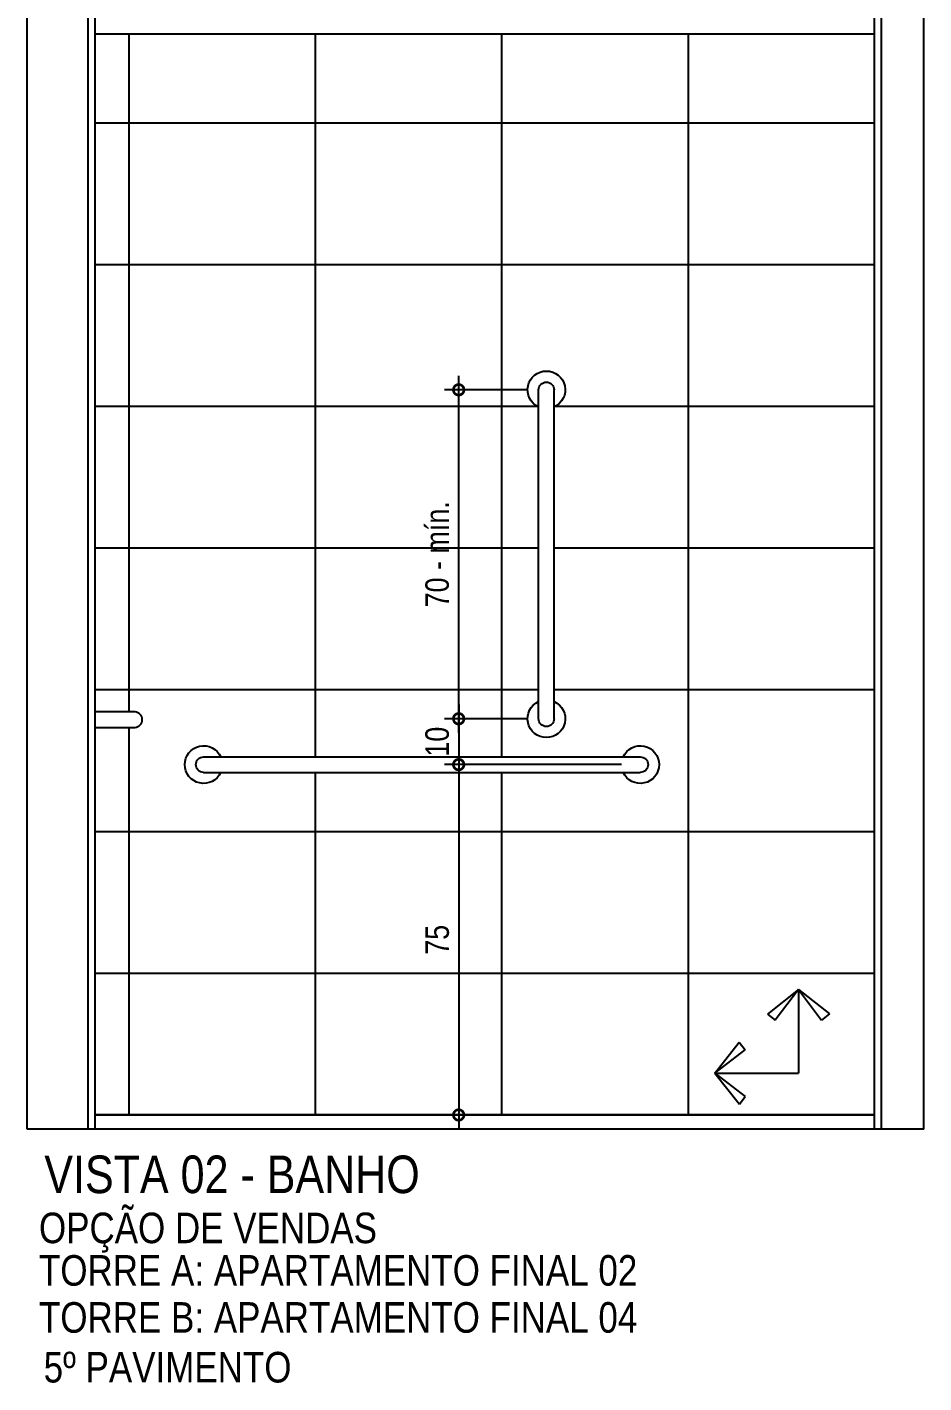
# Model space of a CAD drawing. Header units: metres. Extents: x 3 to 168, y -142 to 28.
# Drawn here: x 86.302 to 88.211, y -102.989 to -100.104 of the extents above; entities that cross this region are included whole.
import ezdxf

# ---------------------------------------------------------------- set-up
doc = ezdxf.new("R2010")
doc.units = ezdxf.units.M
for name, color, linetype in [('ARQ-ALV ACAB', 4, 'Continuous'), ('ARQ-ALV OSSO', 5, 'Continuous'), ('ARQ-AUX1', 1, 'Continuous'), ('ARQ-CERÂMICA', 7, 'Continuous'), ('ARQ-DIM', 2, 'Continuous'), ('ARQ-HID', 2, 'Continuous'), ('ARQ-TXT', 2, 'Continuous')]:
    doc.layers.add(name, color=color, linetype=linetype)
doc.styles.add('Adesa', font='ARIALN.TTF')
doc.dimstyles.new('ADESA 1-0025', dxfattribs={"dimtxt": 0.05, "dimasz": 0.045, "dimexe": 0.03, "dimexo": 0.04, "dimgap": 0.02, "dimtad": 1, "dimtoh": 1, "dimdec": 0, "dimlfac": 100, "dimzin": 4, "dimtxsty": 'Adesa', "dimblk": 'DOTSMALL', "dimcen": 1, "dimdle": 0.03, "dimclrd": 1, "dimclre": 1, "dimclrt": 256, "dimazin": 1, "dimtm": 1e-09, "dimtfac": 1, "dimtdec": 0, "dimtix": 1, "dimtmove": 2, "dimatfit": 0, "dimldrblk": 'DOTSMALL', "dimfxl": 0.8, "dimtvp": 2, "dimtolj": 1, "dimtzin": 0, "dimarcsym": 0})

# ---------------------------------------------------------------- blocks, each defined once
blk = doc.blocks.new('*U315')
for p, q in [((-0.03, 0.0165), (0.9, 0.0165)), ((-0.03, -0.0165), (0.9, -0.0165))]:
    blk.add_line(p, q)
for centre, radius, start, end in [((-0.03, 0), 0.04, 24.362, 335.638), ((0.9, 0), 0.04, 204.362, 155.638), ((-0.03, 0), 0.0165, 90, 270), ((0.9, 0), 0.0165, 270, 90)]:
    blk.add_arc(centre, radius, start, end)
blk = doc.blocks.new('barra2')
for p, q in [((-0.03, 0.0165), (0.67, 0.0165)), ((-0.03, -0.0165), (0.67, -0.0165))]:
    blk.add_line(p, q)
for centre, radius, start, end in [((-0.03, 0), 0.04, 24.362, 335.638), ((0.67, 0), 0.04, 204.362, 155.638), ((-0.03, 0), 0.0165, 90, 270), ((0.67, 0), 0.0165, 270, 90)]:
    blk.add_arc(centre, radius, start, end)
blk = doc.blocks.new('_DotSmall')
at = {"color": 0, "linetype": 'ByBlock', "const_width": 0.5}
blk.add_lwpolyline([(-0.0625, 0, 1), (0.0625, 0, 1)], format="xyb", close=True, dxfattribs=at)
blk = doc.blocks.new('*D415')
at = {"layer": 'ARQ-DIM', "color": 1, "lineweight": -2, "transparency": 16777216}
for p, q in [((87.2207, -101.643), (87.2207, -102.4486)), ((87.5675, -101.673), (87.1907, -101.673)), ((87.5675, -102.4186), (87.1907, -102.4186))]:
    blk.add_line(p, q, dxfattribs=at)
at = {"layer": 'Defpoints', "color": 0, "transparency": 16777216}
for p in [(87.6075, -101.673), (87.2207, -102.4186), (87.6075, -102.4186, -0.0001)]:
    blk.add_point(p, dxfattribs=at)
at = {"layer": 'ARQ-DIM', "color": 1, "lineweight": -2, "transparency": 16777216, "xscale": 0.045, "yscale": 0.045, "zscale": 0.045}
for p, rotation in [((87.2207, -101.673), 90), ((87.2207, -102.4186), 270)]:
    blk.add_blockref('_DotSmall', p, dxfattribs=dict(at, rotation=rotation))
at = {"layer": 'ARQ-DIM', "transparency": 16777216, "insert": (87.1752, -102.0458), "char_height": 0.05, "attachment_point": 5, "rotation": 90, "style": 'Adesa'}
blk.add_mtext('\\A1;75', dxfattribs=at)
blk = doc.blocks.new('*D416')
at = {"layer": 'ARQ-DIM', "color": 1, "lineweight": -2, "transparency": 16777216}
for p, q in [((87.2207, -101.5454), (87.2207, -101.703)), ((87.3675, -101.5754), (87.1907, -101.5754)), ((87.5675, -101.673), (87.1907, -101.673))]:
    blk.add_line(p, q, dxfattribs=at)
at = {"layer": 'Defpoints', "color": 0, "transparency": 16777216}
for p in [(87.4075, -101.5754), (87.2207, -101.673), (87.6075, -101.673)]:
    blk.add_point(p, dxfattribs=at)
at = {"layer": 'ARQ-DIM', "color": 1, "lineweight": -2, "transparency": 16777216, "xscale": 0.045, "yscale": 0.045, "zscale": 0.045}
for p, rotation in [((87.2207, -101.5754), 90), ((87.2207, -101.673), 270)]:
    blk.add_blockref('_DotSmall', p, dxfattribs=dict(at, rotation=rotation))
at = {"layer": 'ARQ-DIM', "transparency": 16777216, "insert": (87.1751, -101.6242), "char_height": 0.05, "attachment_point": 5, "rotation": 90, "style": 'Adesa'}
blk.add_mtext('\\A1;10', dxfattribs=at)
blk = doc.blocks.new('*D417')
at = {"layer": 'ARQ-DIM', "color": 1, "lineweight": -2, "transparency": 16777216}
for p, q in [((87.2207, -101.6054), (87.2207, -100.8454)), ((87.3675, -100.8754), (87.1907, -100.8754)), ((87.3675, -101.5754), (87.1907, -101.5754))]:
    blk.add_line(p, q, dxfattribs=at)
at = {"layer": 'Defpoints', "color": 0, "transparency": 16777216}
for p in [(87.2207, -100.8754), (87.4075, -100.8754), (87.4075, -101.5754)]:
    blk.add_point(p, dxfattribs=at)
at = {"layer": 'ARQ-DIM', "color": 1, "lineweight": -2, "transparency": 16777216, "xscale": 0.045, "yscale": 0.045, "zscale": 0.045}
for p, rotation in [((87.2207, -100.8754), 90), ((87.2207, -101.5754), 270)]:
    blk.add_blockref('_DotSmall', p, dxfattribs=dict(at, rotation=rotation))
at = {"layer": 'ARQ-DIM', "transparency": 16777216, "insert": (87.1751, -101.2254), "char_height": 0.05, "attachment_point": 5, "rotation": 90, "style": 'Adesa'}
blk.add_mtext('\\A1;70 - mín.', dxfattribs=at)
blk = doc.blocks.new('Seta para pag.piso')
for p, q in [((0, 0.1126), (-0.0418, 0.0796)), ((0, 0.1126), (-0.0312, 0.0715)), ((0, 0.1126), (0, 0)), ((0, 0.1126), (0.0418, 0.0795)), ((0, 0.1126), (0.0312, 0.0715)), ((-0.0418, 0.0796), (-0.0312, 0.0715)), ((0.0418, 0.0795), (0.0312, 0.0715)), ((-0.1126, 0), (-0.0795, 0.0418)), ((-0.0795, 0.0418), (-0.0715, 0.0312)), ((-0.1126, 0), (-0.0715, 0.0312)), ((-0.1126, 0), (0, 0)), ((-0.1126, 0), (-0.0796, -0.0418)), ((-0.1126, 0), (-0.0715, -0.0312)), ((-0.0796, -0.0418), (-0.0715, -0.0312))]:
    blk.add_line(p, q)
blk = doc.blocks.new('AREAS MOLHADAS')
at = {"layer": 'ARQ-CERÂMICA'}
h = blk.add_hatch(dxfattribs=at)
h.set_pattern_fill('LINE', color=256, scale=0.095)
h.set_pattern_definition([(0, (88.10643, -102.41855), (0, 0.301625), [])])
h.paths.add_polyline_path([(88.1064, -100.1186), (86.4465, -100.1186), (86.4465, -101.5608), (86.5287, -101.5608, -1), (86.5317, -101.5938), (86.4465, -101.5938), (86.4465, -102.4186), (88.1064, -102.4186)])
h.paths.add_polyline_path([(87.424, -100.9118), (87.424, -101.539, -4.632624), (87.391, -101.539), (87.391, -100.9118, -4.632624)], flags=16)
h.paths.add_polyline_path([(87.571, -101.6895), (86.7139, -101.6895, -4.632624), (86.7139, -101.6565), (87.571, -101.6565, -4.632624)], flags=16)
h.paths.add_polyline_path([(87.227, -102.0903), (87.227, -102.0016), (87.1229, -102.0016), (87.1229, -102.0903)], flags=24)
h.paths.add_polyline_path([(87.2269, -101.6702), (87.2269, -101.5815), (87.1228, -101.5815), (87.1228, -101.6702)], flags=24)
h.paths.add_polyline_path([(87.2269, -101.3498), (87.2269, -101.0987), (87.1228, -101.0987), (87.1228, -101.3498)], flags=24)
h = blk.add_hatch(dxfattribs=at)
h.set_pattern_fill('LINE', color=256, scale=0.125, angle=90)
h.set_pattern_definition([(90, (88.10643, -102.41855), (-0.396875, 2e-17), [])])
h.paths.add_polyline_path([(86.4465, -100.1186), (86.4465, -101.5608), (86.5287, -101.5608, -1), (86.5317, -101.5938), (86.4465, -101.5938), (86.4465, -102.4186), (88.1064, -102.4186), (88.1064, -100.1186)])
h.paths.add_polyline_path([(87.424, -100.9118), (87.424, -101.539, -4.632624), (87.391, -101.539), (87.391, -100.9118, -4.632624)], flags=16)
h.paths.add_polyline_path([(87.571, -101.6565, -4.632624), (87.571, -101.6895), (86.7139, -101.6895, -4.632624), (86.7139, -101.6565)], flags=16)
h.paths.add_polyline_path([(87.227, -102.0903), (87.227, -102.0016), (87.1229, -102.0016), (87.1229, -102.0903)], flags=24)
h.paths.add_polyline_path([(87.2269, -101.6702), (87.2269, -101.5815), (87.1228, -101.5815), (87.1228, -101.6702)], flags=24)
h.paths.add_polyline_path([(87.2269, -101.3498), (87.2269, -101.0987), (87.1228, -101.0987), (87.1228, -101.3498)], flags=24)
at = {"layer": 'ARQ-ALV ACAB'}
for p, q in [((86.4465, -102.4486, 0), (86.4465, -97.8886, 0)), ((88.1064, -102.4486, 0), (88.1064, -97.8886, 0)), ((88.1064, -102.4186, 0), (86.4465, -102.4186, 0))]:
    blk.add_line(p, q, dxfattribs=at)
at = {"layer": 'ARQ-ALV OSSO'}
for p, q in [((86.3016, -102.4486, 0), (86.3016, -97.8886, 0)), ((86.4316, -102.4486, 0), (86.4316, -97.8886, 0)), ((88.1214, -102.4486, 0), (88.1214, -97.8886, 0)), ((88.2114, -102.4486, 0), (88.2114, -97.8886, 0)), ((88.2114, -102.4486, 0), (86.3016, -102.4486, 0))]:
    blk.add_line(p, q, dxfattribs=at)
at = {"layer": 'ARQ-AUX1'}
blk.add_line((88.1064, -100.1186, 0), (86.4465, -100.1186, 0), dxfattribs=at)
at = {"layer": 'ARQ-HID', "elevation": 0.0001}
blk.add_lwpolyline([(86.4465, -101.5938), (86.5317, -101.5938, 0.913215), (86.5317, -101.5608), (86.4465, -101.5608)], format="xyb", dxfattribs=at)
at = {"layer": 'ARQ-CERÂMICA', "xscale": -1.58230973583663, "yscale": 1.58230973583663, "zscale": 1.58230973583663, "rotation": 90}
blk.add_blockref('Seta para pag.piso', (87.9442, -102.3296), dxfattribs=at)
at = {"layer": 'ARQ-HID', "xscale": -1}
for name, p, rotation in [('barra2', (87.4075, -101.5454, 0.0001), 270), ('*U315', (86.7075, -101.673, 0.0001), 180)]:
    blk.add_blockref(name, p, dxfattribs=dict(at, rotation=rotation))
at = {"layer": 'ARQ-TXT', "ltscale": 0.5, "style": 'Adesa'}
blk.add_text('VISTA 02 - BANHO', height=0.08, dxfattribs=at).set_placement((86.3383, -102.5849, 0))
at = {"layer": 'ARQ-TXT', "style": 'Adesa'}
for s, p in [('OPÇÃO DE VENDAS', (86.3269, -102.6914, 217.9394)), ('TORRE A: APARTAMENTO FINAL 02', (86.3269, -102.7818, 217.9394)), ('TORRE B: APARTAMENTO FINAL 04 ', (86.3269, -102.8819, 217.9394)), ('5º PAVIMENTO', (86.3369, -102.9878, 544.8484))]:
    blk.add_text(s, height=0.065, dxfattribs=at).set_placement(p)
at = {"layer": 'ARQ-DIM'}
dim = blk.add_linear_dim(base=(87.2207, -100.8754, 0.0001), p1=(87.4075, -101.5754, 0.0001), p2=(87.4075, -100.8754, 0.0001), angle=90, text='<> - mín.', dimstyle='ADESA 1-0025', dxfattribs=at)
dim.commit()
dim.dimension.update_dxf_attribs({"geometry": '*D417', "text_midpoint": (87.1751, -101.2254, 0.0001)})
for base, p1, p2, picture, middle in [((87.2207, -101.673, 0.0001), (87.4075, -101.5754, 0.0001), (87.6075, -101.673, 0.0001), '*D416', (87.1751, -101.6242, 0.0001)), ((87.2207, -102.4186, 0.0001), (87.6075, -101.673, 0.0001), (87.6075, -102.4186, 0), '*D415', (87.1752, -102.0458, 0.0001))]:
    dim = blk.add_linear_dim(base=base, p1=p1, p2=p2, angle=90, dimstyle='ADESA 1-0025', dxfattribs=at)
    dim.commit()
    dim.dimension.update_dxf_attribs({"geometry": picture, "text_midpoint": middle})

msp = doc.modelspace()

# ---------------------------------------------------------------- block references
msp.add_blockref('AREAS MOLHADAS', (0, 0))

doc.saveas('drawing.dxf')
